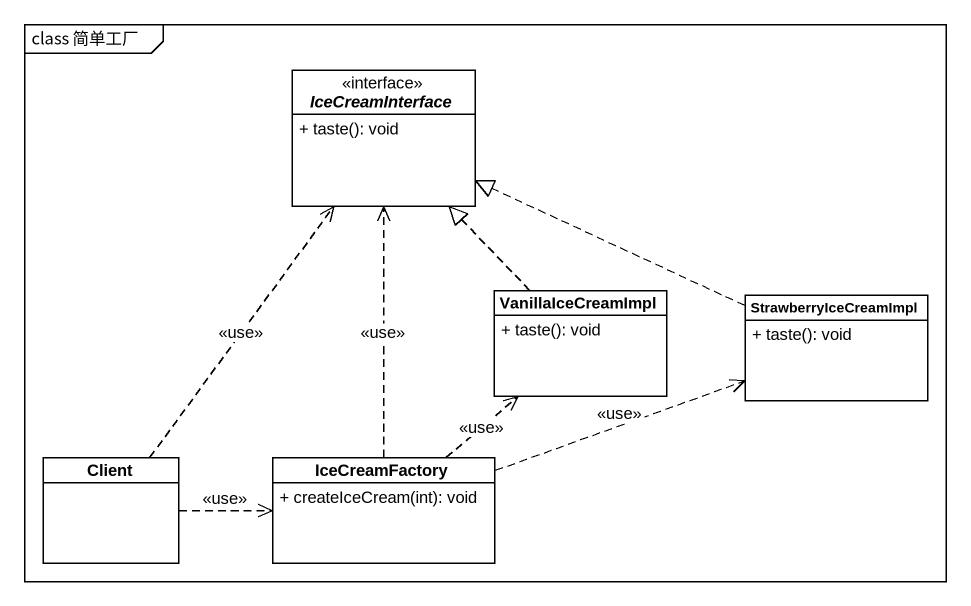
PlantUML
@startuml
mainframe class 简单工厂
hide circle
hide empty members
skinparam classAttributeIconSize 0
interface IceCreamInterface {
  + taste(): void
}
class VanillaIceCreamImpl {
  + taste(): void
}
class StrawberryIceCreamImpl {
  + taste(): void
}
class Client
class IceCreamFactory {
  + createIceCream(int): void
}
VanillaIceCreamImpl .up.|> IceCreamInterface
StrawberryIceCreamImpl .left.|> IceCreamInterface
Client .up.> IceCreamInterface : <<use>>
Client .right.> IceCreamFactory : <<use>>
IceCreamFactory .up.> IceCreamInterface : <<use>>
IceCreamFactory .up.> VanillaIceCreamImpl : <<use>>
IceCreamFactory .right.> StrawberryIceCreamImpl : <<use>>
@enduml
